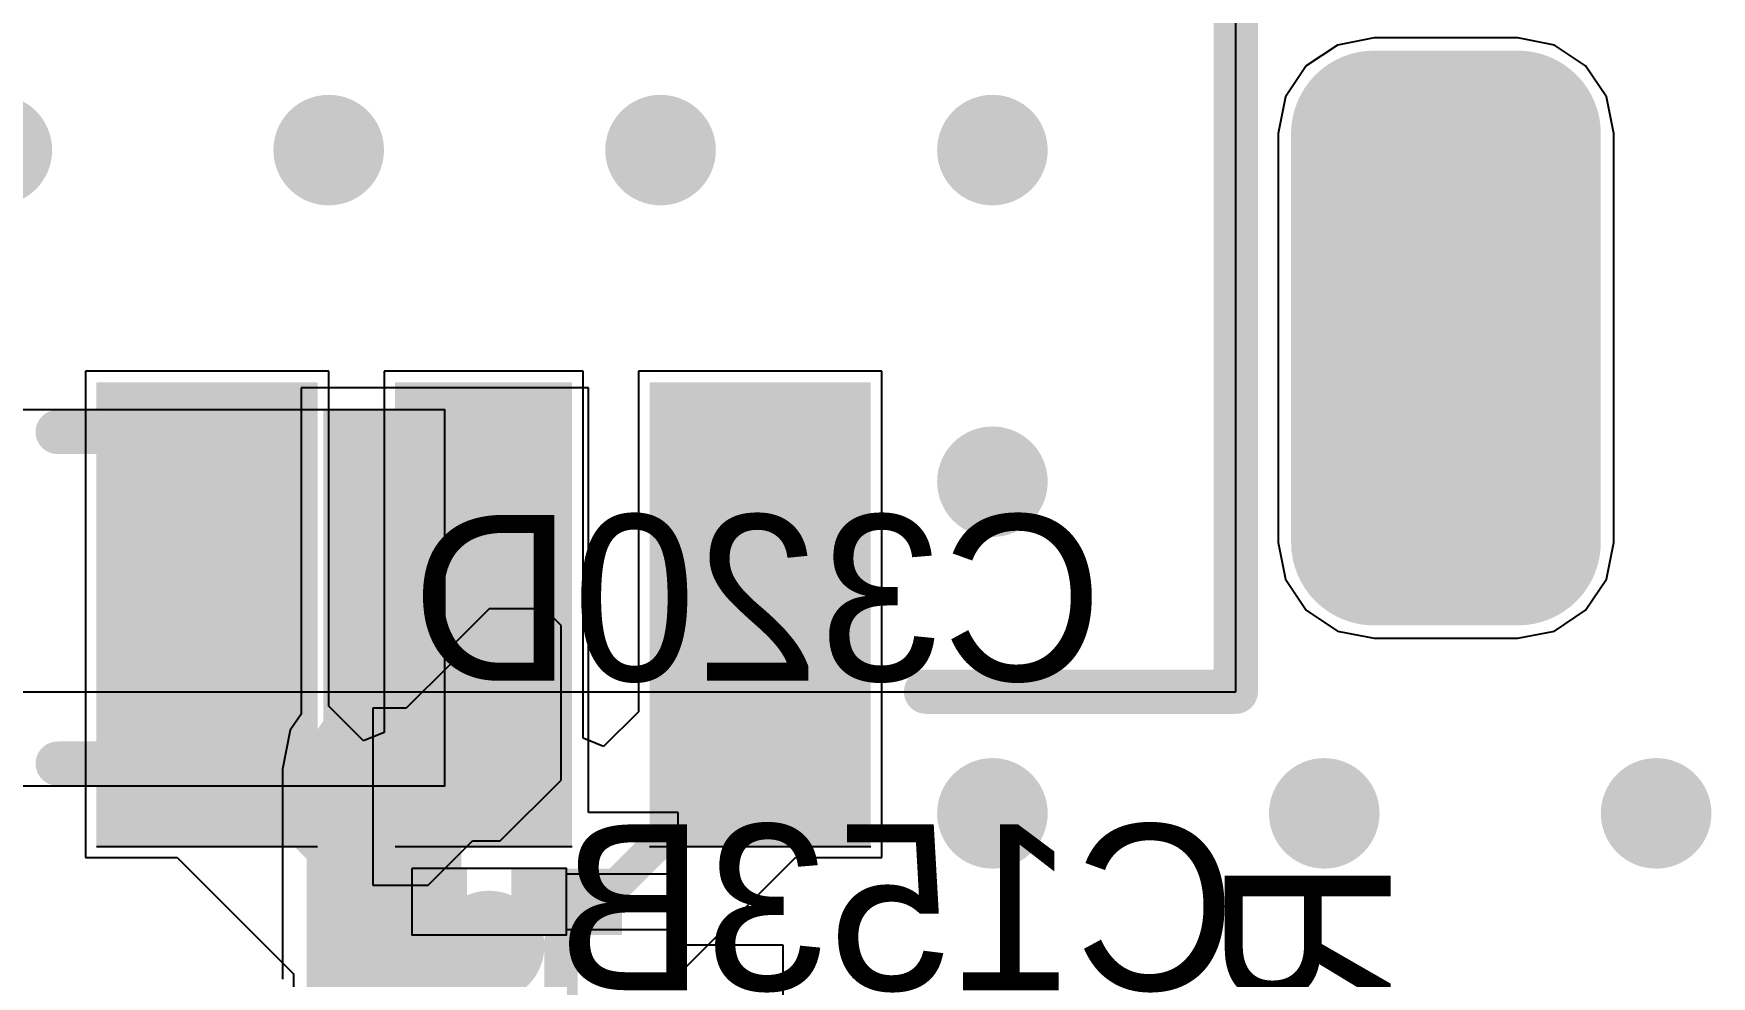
# Model space of a CAD drawing. Header units: millimetres. Extents: x 15 to 122, y 23 to 96.
# Drawn here: x 94.67 to 102.25, y 80.26 to 84.53 of the extents above; entities that cross this region are included whole.
import ezdxf

# ---------------------------------------------------------------- set-up
doc = ezdxf.new("R2010")
doc.units = ezdxf.units.MM
for name, color, linetype in [('Bottom Modules', 3, 'Continuous'), ('BottomLayer', 5, 'Continuous'), ('BottomOverlay', 54, 'Continuous'), ('BottomPaste', 16, 'Continuous'), ('TopLayer', 1, 'Continuous'), ('TopOverlay', 2, 'Continuous'), ('TopPaste', 8, 'Continuous'), ('TopSolder', 216, 'Continuous'), ('Upper Modules', 80, 'Continuous')]:
    doc.layers.add(name, color=color, linetype=linetype)
doc.styles.get("Standard").update_dxf_attribs({"font": 'ARExthalf2.shx', "width": 0.1})

msp = doc.modelspace()

# ---------------------------------------------------------------- linework, layer by layer
at = {"layer": 'Bottom Modules'}
for points in [[(93.82500157999999, 82.82499818), (93.82500157999999, 81.12500157999999), (96.52500125999998, 81.12500157999999), (96.52500125999998, 82.82499818)], [(96.37500155999999, 80.74999851999999), (96.37500155999999, 80.44999912), (97.0750027, 80.44999912), (97.0750027, 80.74999851999999)]]:
    msp.add_lwpolyline(points, close=True, dxfattribs=at)
at = {"layer": 'BottomLayer'}
for p, q in [((100.72500048, 84.50832729999999), (100.55917404, 84.47534286)), ((101.37500172, 84.50832729999999), (100.72500048, 84.50832729999999)), ((101.54082816, 84.47534286), (101.37500172, 84.50832729999999)), ((100.55917404, 84.47534286), (100.4185952, 84.38140858)), ((101.681407, 84.38140858), (101.54082816, 84.47534286)), ((100.4185952, 84.38140858), (100.32466092, 84.24082974)), ((101.77534128, 84.24082974), (101.681407, 84.38140858)), ((100.32466092, 84.24082974), (100.29167648, 84.07500329999999)), ((101.80832572, 84.07500329999999), (101.77534128, 84.24082974)), ((100.29167648, 84.07500329999999), (100.29167648, 82.22499938)), ((101.80832572, 82.22499938), (101.80832572, 84.07500329999999)), ((97.17499996, 82.92499798), (95.87500256, 82.92499798)), ((95.87500256, 82.92499798), (95.87500256, 81.4487576)), ((97.17499996, 81.02500432), (97.17499996, 82.92499798)), ((100.29167648, 82.22499938), (100.32466092, 82.05917294)), ((101.77534128, 82.05917294), (101.80832572, 82.22499938)), ((100.32466092, 82.05917294), (100.4185952, 81.91859409999999)), ((101.681407, 81.91859409999999), (101.77534128, 82.05917294)), ((96.72500086, 81.92499998), (96.55000247999999, 81.75000159999999)), ((96.97500036, 81.92499998), (96.72500086, 81.92499998)), ((97.05000147999999, 81.84999886), (96.97500036, 81.92499998)), ((100.4185952, 81.91859409999999), (100.55917404, 81.82465982)), ((101.54082816, 81.82465982), (101.681407, 81.91859409999999)), ((97.05000147999999, 81.15000026), (97.05000147999999, 81.84999886)), ((100.55917404, 81.82465982), (100.72500048, 81.79167538)), ((100.72500048, 81.79167538), (101.37500172, 81.79167538)), ((101.37500172, 81.79167538), (101.54082816, 81.82465982)), ((96.55000247999999, 81.75000159999999), (96.54999993999999, 81.75000159999999)), ((96.54999993999999, 81.75000159999999), (96.54999993999999, 81.67500048)), ((96.54999993999999, 81.67500048), (96.35000034, 81.47500088)), ((96.20000064, 81.47500088), (96.20000064, 80.67499993999999)), ((96.35000034, 81.47500088), (96.20000064, 81.47500088)), ((95.87500256, 81.4487576), (95.8261101, 81.37558528)), ((95.8261101, 81.37558528), (95.79118509999999, 81.20000524)), ((95.79118509999999, 81.20000524), (95.79118509999999, 80.59999882)), ((96.77500076, 80.87499953999999), (97.05000147999999, 81.15000026)), ((97.17500249999999, 81.02500432), (97.17499996, 81.02500432)), ((97.17500249999999, 81.00399852), (97.17500249999999, 81.02500432)), ((97.57900219999999, 81.00399852), (97.17500249999999, 81.00399852)), ((97.57900219999999, 80.72699881999999), (97.57900219999999, 81.00399852)), ((96.45000014, 80.67499993999999), (96.64999974, 80.87499953999999)), ((96.64999974, 80.87499953999999), (96.77500076, 80.87499953999999)), ((97.0750027, 80.47299882), (97.0750027, 80.72699881999999)), ((97.0750027, 80.72699881999999), (97.57900219999999, 80.72699881999999)), ((96.20000064, 80.67499993999999), (96.45000014, 80.67499993999999)), ((95.79118509999999, 80.59999882), (95.79118509999999, 80.24999697999999)), ((97.57900219999999, 80.47299882), (97.0750027, 80.47299882)), ((97.57900219999999, 80.40399717999999), (97.57900219999999, 80.47299882)), ((98.05400252, 80.40399717999999), (97.57900219999999, 80.40399717999999)), ((98.05400252, 79.82699808), (98.05400252, 80.40399717999999))]:
    msp.add_line(p, q, dxfattribs=at)
for points, const_width in [([(100.56250144, 84.07500329999999, 1), (100.88749952, 84.07500329999999, 1)], 0.32499808), ([(101.21250268, 84.07500329999999, 1), (101.53750076, 84.07500329999999, 1)], 0.32499808), ([(94.37497254, 83.99997424, 1), (94.62496949999999, 83.99997424, 1)], 0.2499995), ([(95.87497207999999, 83.99997424, 1), (96.12496904, 83.99997424, 1)], 0.2499995), ([(97.37497162, 83.99997424, 1), (97.62496858, 83.99997424, 1)], 0.2499995), ([(98.87497116, 83.99997424, 1), (99.12496811999999, 83.99997424, 1)], 0.2499995), ([(98.87497116, 82.4999747, 1), (99.12496811999999, 82.4999747, 1)], 0.2499995), ([(96.46250201999999, 82.5999999, 1), (96.58750049999999, 82.5999999, 1)], 0.12499848), ([(96.81250132, 82.5999999, 1), (96.9374998, 82.5999999, 1)], 0.12499848), ([(100.56250144, 82.22499938, 1), (100.88749952, 82.22499938, 1)], 0.32499808), ([(101.21250268, 82.22499938, 1), (101.53750076, 82.22499938, 1)], 0.32499808), ([(96.46250201999999, 82.14999825999999, 1), (96.58750049999999, 82.14999825999999, 1)], 0.12499848), ([(96.81250132, 82.14999825999999, 1), (96.9374998, 82.14999825999999, 1)], 0.12499848), ([(96.81250132, 81.69999915999999, 1), (96.9374998, 81.69999915999999, 1)], 0.12499848), ([(96.07499962, 81.20000524, 1), (96.42500145999999, 81.20000524, 1)], 0.3499993), ([(96.46250201999999, 81.25000005999999, 1), (96.58750049999999, 81.25000005999999, 1)], 0.12499848), ([(96.81250132, 81.25000005999999, 1), (96.9374998, 81.25000005999999, 1)], 0.12499848), ([(98.87497116, 80.99997515999999, 1), (99.12496811999999, 80.99997515999999, 1)], 0.2499995), ([(100.3749707, 80.99997515999999, 1), (100.62496766, 80.99997515999999, 1)], 0.2499995), ([(101.87497024, 80.99997515999999, 1), (102.1249672, 80.99997515999999, 1)], 0.2499995), ([(96.07499962, 80.59999882, 1), (96.42500145999999, 80.59999882, 1)], 0.3499993), ([(96.07499962, 80.59999882, 1), (96.42500145999999, 80.59999882, 1)], 0.3499993), ([(96.93750234, 80.60000136, 1), (97.06250082, 80.60000136, 1)], 0.12499848), ([(97.13750193999999, 80.60000136, 1), (97.26250042, 80.60000136, 1)], 0.12499848)]:
    msp.add_lwpolyline(points, format="xyb", close=True, dxfattribs=dict(at, const_width=const_width))
at = {"layer": 'BottomLayer', "const_width": 0.7000011399999999}
for points in [[(96.25000053999999, 80.59999882), (96.25000053999999, 81.20000524)], [(96.25000053999999, 79.69999808), (96.25000053999999, 80.59999882)]]:
    msp.add_lwpolyline(points, dxfattribs=at)
at = {"layer": 'BottomLayer'}
for points in [[(100.72500048, 81.9000013), (101.37500172, 81.9000013), (100.72500048, 84.40000137999999), (101.37500172, 84.40000137999999)], [(100.4000024, 82.22499938), (101.6999998, 82.22499938), (100.4000024, 84.07500329999999), (101.6999998, 84.07500329999999)], [(95.97500235999999, 82.82499818), (95.97500235999999, 81.12500157999999), (97.07500015999999, 82.82499818), (97.07500015999999, 81.12500157999999)], [(96.12500206, 80.74999851999999), (96.12500206, 80.44999912), (96.62500105999999, 80.74999851999999), (96.62500105999999, 80.44999912)], [(96.8250032, 80.74999851999999), (96.8250032, 80.44999912), (97.3250022, 80.74999851999999), (97.3250022, 80.44999912)]]:
    msp.add_solid(points, dxfattribs=at)
at = {"layer": 'BottomOverlay', "const_width": 0.1999996}
for points in [[(94.77500221999999, 82.72499838), (95.57500062, 82.72499838)], [(94.77500221999999, 81.22499884), (95.57500062, 81.22499884)]]:
    msp.add_lwpolyline(points, dxfattribs=at)
at = {"layer": 'BottomOverlay', "const_width": 0.0999998}
for points in [[(94.72500232, 82.72499838, 1), (94.82500212, 82.72499838, 1)], [(95.52500072, 82.72499838, 1), (95.62500052, 82.72499838, 1)], [(94.72500232, 81.22499884, 1), (94.82500212, 81.22499884, 1)], [(95.52500072, 81.22499884, 1), (95.62500052, 81.22499884, 1)]]:
    msp.add_lwpolyline(points, format="xyb", close=True, dxfattribs=at)
at = {"layer": 'BottomPaste'}
for points in [[(95.97500235999999, 82.82499818), (95.97500235999999, 81.12500157999999), (97.07500015999999, 82.82499818), (97.07500015999999, 81.12500157999999)], [(95.97500235999999, 82.82499818), (95.97500235999999, 81.12500157999999), (97.07500015999999, 82.82499818), (97.07500015999999, 81.12500157999999)], [(96.12500206, 80.74999851999999), (96.12500206, 80.44999912), (96.62500105999999, 80.74999851999999), (96.62500105999999, 80.44999912)], [(96.12500206, 80.74999851999999), (96.12500206, 80.44999912), (96.62500105999999, 80.74999851999999), (96.62500105999999, 80.44999912)], [(96.8250032, 80.74999851999999), (96.8250032, 80.44999912), (97.3250022, 80.74999851999999), (97.3250022, 80.44999912)], [(96.8250032, 80.74999851999999), (96.8250032, 80.44999912), (97.3250022, 80.74999851999999), (97.3250022, 80.44999912)]]:
    msp.add_solid(points, dxfattribs=at)
at = {"layer": 'TopLayer'}
for p, q in [((100.72500048, 84.50832729999999), (100.55917404, 84.47534286)), ((101.37500172, 84.50832729999999), (100.72500048, 84.50832729999999)), ((101.54082816, 84.47534286), (101.37500172, 84.50832729999999)), ((100.55917404, 84.47534286), (100.4185952, 84.38140858)), ((101.681407, 84.38140858), (101.54082816, 84.47534286)), ((100.4185952, 84.38140858), (100.32466092, 84.24082974)), ((101.77534128, 84.24082974), (101.681407, 84.38140858)), ((100.32466092, 84.24082974), (100.29167648, 84.07500329999999)), ((101.80832572, 84.07500329999999), (101.77534128, 84.24082974)), ((100.29167648, 84.07500329999999), (100.29167648, 82.22499938)), ((101.80832572, 82.22499938), (101.80832572, 84.07500329999999)), ((96.00000104, 83.00000164), (94.90000323999999, 83.00000164)), ((94.90000323999999, 83.00000164), (94.90000323999999, 80.80000095999999)), ((96.00000104, 81.48491195999999), (96.00000104, 83.00000164)), ((97.15000128, 83.00000164), (96.25000308, 83.00000164)), ((96.25000308, 83.00000164), (96.25000308, 81.36556752)), ((97.15000128, 81.34056883999999), (97.15000128, 83.00000164)), ((98.50000112, 83.00000164), (97.40000332, 83.00000164)), ((97.40000332, 83.00000164), (97.40000332, 81.45991328)), ((98.50000112, 80.80000095999999), (98.50000112, 83.00000164)), ((100.29167648, 82.22499938), (100.32466092, 82.05917294)), ((101.77534128, 82.05917294), (101.80832572, 82.22499938)), ((100.32466092, 82.05917294), (100.4185952, 81.91859409999999)), ((101.681407, 81.91859409999999), (101.77534128, 82.05917294)), ((100.4185952, 81.91859409999999), (100.55917404, 81.82465982)), ((101.54082816, 81.82465982), (101.681407, 81.91859409999999)), ((100.55917404, 81.82465982), (100.72500048, 81.79167538)), ((100.72500048, 81.79167538), (101.37500172, 81.79167538)), ((101.37500172, 81.79167538), (101.54082816, 81.82465982)), ((96.15761312, 81.32729734), (96.00000104, 81.48491195999999)), ((97.40000332, 81.45991328), (97.24239123999999, 81.3023012)), ((96.25000308, 81.36556752), (96.15761312, 81.32729734)), ((97.24239123999999, 81.3023012), (97.15000128, 81.34056883999999)), ((94.90000323999999, 80.80000095999999), (95.31509004, 80.80000095999999)), ((95.31509004, 80.80000095999999), (95.84069731999999, 80.27439622)), ((97.53430582, 80.22439378), (98.10991299999999, 80.80000095999999)), ((98.10991299999999, 80.80000095999999), (98.50000112, 80.80000095999999)), ((95.84069731999999, 80.27439622), (95.84069731999999, 80.07500114))]:
    msp.add_line(p, q, dxfattribs=at)
for points, const_width in [([(100.56250144, 84.07500329999999, 1), (100.88749952, 84.07500329999999, 1)], 0.32499808), ([(101.21250268, 84.07500329999999, 1), (101.53750076, 84.07500329999999, 1)], 0.32499808), ([(94.37497254, 83.99997424, 1), (94.62496949999999, 83.99997424, 1)], 0.2499995), ([(95.87497207999999, 83.99997424, 1), (96.12496904, 83.99997424, 1)], 0.2499995), ([(97.37497162, 83.99997424, 1), (97.62496858, 83.99997424, 1)], 0.2499995), ([(98.87497116, 83.99997424, 1), (99.12496811999999, 83.99997424, 1)], 0.2499995), ([(98.87497116, 82.4999747, 1), (99.12496811999999, 82.4999747, 1)], 0.2499995), ([(96.46249947999999, 82.5999999, 1), (96.58749796, 82.5999999, 1)], 0.12499848), ([(96.81250132, 82.5999999, 1), (96.9374998, 82.5999999, 1)], 0.12499848), ([(100.56250144, 82.22499938, 1), (100.88749952, 82.22499938, 1)], 0.32499808), ([(101.21250268, 82.22499938, 1), (101.53750076, 82.22499938, 1)], 0.32499808), ([(96.46249947999999, 82.1500008, 1), (96.58749796, 82.1500008, 1)], 0.12499848), ([(96.81250132, 82.1500008, 1), (96.9374998, 82.1500008, 1)], 0.12499848), ([(95.41250158, 81.9000013, 1), (95.4875027, 81.9000013, 1)], 0.07499858), ([(97.91250165999999, 81.9000013, 1), (97.98750278, 81.9000013, 1)], 0.07499858), ([(96.46250201999999, 81.69999915999999, 1), (96.58750049999999, 81.69999915999999, 1)], 0.12499848), ([(96.81250132, 81.69999915999999, 1), (96.9374998, 81.69999915999999, 1)], 0.12499848), ([(95.41250158, 81.34999986, 1), (95.4875027, 81.34999986, 1)], 0.07499858), ([(95.41250158, 81.34999986, 1), (95.4875027, 81.34999986, 1)], 0.07499858), ([(97.91250165999999, 81.32500118, 1), (97.98750278, 81.32500118, 1)], 0.07499858), ([(97.91250165999999, 81.32500118, 1), (97.98750278, 81.32500118, 1)], 0.07499858), ([(96.46250201999999, 81.25000005999999, 1), (96.58750049999999, 81.25000005999999, 1)], 0.12499848), ([(96.81250132, 81.25000005999999, 1), (96.9374998, 81.25000005999999, 1)], 0.12499848), ([(98.87497116, 80.99997515999999, 1), (99.12496811999999, 80.99997515999999, 1)], 0.2499995), ([(100.3749707, 80.99997515999999, 1), (100.62496766, 80.99997515999999, 1)], 0.2499995), ([(101.87497024, 80.99997515999999, 1), (102.1249672, 80.99997515999999, 1)], 0.2499995), ([(96.2875011, 80.47500034, 1), (96.36250222, 80.47500034, 1)], 0.07499858), ([(96.2875011, 80.47500034, 1), (96.36250222, 80.47500034, 1)], 0.07499858), ([(97.01250092, 80.42500043999999, 1), (97.08750203999999, 80.42500043999999, 1)], 0.07499858), ([(97.01250092, 80.42500043999999, 1), (97.08750203999999, 80.42500043999999, 1)], 0.07499858)]:
    msp.add_lwpolyline(points, format="xyb", close=True, dxfattribs=dict(at, const_width=const_width))
at = {"layer": 'TopLayer', "const_width": 0.1499997}
for points in [[(95.45000214, 81.34999986), (95.45000214, 81.9000013)], [(97.95000221999999, 81.32500118), (97.95000221999999, 81.9000013)], [(95.45000214, 81.34999986), (96.32500166, 80.47500034)], [(97.05000147999999, 80.42500043999999), (97.95000221999999, 81.32500118)], [(96.32500166, 80.07500114), (96.32500166, 80.47500034)], [(97.05000147999999, 80.04999991999999), (97.05000147999999, 80.42500043999999)]]:
    msp.add_lwpolyline(points, dxfattribs=at)
at = {"layer": 'TopLayer'}
for points in [[(100.72500048, 81.9000013), (101.37500172, 81.9000013), (100.72500048, 84.40000137999999), (101.37500172, 84.40000137999999)], [(100.4000024, 82.22499938), (101.6999998, 82.22499938), (100.4000024, 84.07500329999999), (101.6999998, 84.07500329999999)], [(95.00000304, 80.90000076), (95.90000124, 80.90000076), (95.00000304, 82.90000184), (95.90000124, 82.90000184)], [(96.35000287999999, 80.90000076), (97.05000147999999, 80.90000076), (96.35000287999999, 82.90000184), (97.05000147999999, 82.90000184)], [(97.50000311999999, 80.90000076), (98.40000132, 80.90000076), (97.50000311999999, 82.90000184), (98.40000132, 82.90000184)]]:
    msp.add_solid(points, dxfattribs=at)
at = {"layer": 'TopOverlay', "const_width": 0.1999996}
for points in [[(100.10000046, 81.55000199999999), (100.10000046, 92.13000115999999)], [(98.70000071999999, 81.55000199999999), (100.10000046, 81.55000199999999)]]:
    msp.add_lwpolyline(points, dxfattribs=at)
at = {"layer": 'TopOverlay'}
for points, const_width in [([(98.65000081999999, 81.55000199999999, 1), (98.75000062, 81.55000199999999, 1)], 0.0999998), ([(100.05000056, 81.55000199999999, 1), (100.15000036, 81.55000199999999, 1)], 0.0999998), ([(100.05000056, 81.55000199999999, 1), (100.15000036, 81.55000199999999, 1)], 0.0999998), ([(96.85000441999999, 80.40000176, 1), (96.60000237999999, 80.40000176, 1)], 0.2499995), ([(96.53750314, 80.40000176, 1), (96.66250162, 80.40000176, 1)], 0.12499848), ([(96.78750518, 80.40000176, 1), (96.91250366, 80.40000176, 1)], 0.12499848)]:
    msp.add_lwpolyline(points, format="xyb", close=True, dxfattribs=dict(at, const_width=const_width))
at = {"layer": 'TopPaste'}
for points in [[(95.00000304, 80.90000076), (95.90000124, 80.90000076), (95.00000304, 82.90000184), (95.90000124, 82.90000184)], [(95.00000304, 80.90000076), (95.90000124, 80.90000076), (95.00000304, 82.90000184), (95.90000124, 82.90000184)], [(96.35000287999999, 80.90000076), (97.05000147999999, 80.90000076), (96.35000287999999, 82.90000184), (97.05000147999999, 82.90000184)], [(96.35000287999999, 80.90000076), (97.05000147999999, 80.90000076), (96.35000287999999, 82.90000184), (97.05000147999999, 82.90000184)], [(97.50000311999999, 80.90000076), (98.40000132, 80.90000076), (97.50000311999999, 82.90000184), (98.40000132, 82.90000184)], [(97.50000311999999, 80.90000076), (98.40000132, 80.90000076), (97.50000311999999, 82.90000184), (98.40000132, 82.90000184)]]:
    msp.add_solid(points, dxfattribs=at)
at = {"layer": 'TopSolder'}
for points, const_width in [([(100.53750276, 84.07500329999999, 1), (100.9124982, 84.07500329999999, 1)], 0.37499798), ([(100.53750276, 84.07500329999999, 1), (100.9124982, 84.07500329999999, 1)], 0.37499798), ([(101.187504, 84.07500329999999, 1), (101.56249944, 84.07500329999999, 1)], 0.37499798), ([(101.187504, 84.07500329999999, 1), (101.56249944, 84.07500329999999, 1)], 0.37499798), ([(96.43749826, 82.5999999, 1), (96.61249918, 82.5999999, 1)], 0.17499838), ([(96.43749826, 82.5999999, 1), (96.61249918, 82.5999999, 1)], 0.17499838), ([(96.78750009999999, 82.5999999, 1), (96.96250101999999, 82.5999999, 1)], 0.17499838), ([(96.78750009999999, 82.5999999, 1), (96.96250101999999, 82.5999999, 1)], 0.17499838), ([(100.53750276, 82.22499938, 1), (100.9124982, 82.22499938, 1)], 0.37499798), ([(100.53750276, 82.22499938, 1), (100.9124982, 82.22499938, 1)], 0.37499798), ([(101.187504, 82.22499938, 1), (101.56249944, 82.22499938, 1)], 0.37499798), ([(101.187504, 82.22499938, 1), (101.56249944, 82.22499938, 1)], 0.37499798), ([(96.43749826, 82.1500008, 1), (96.61249918, 82.1500008, 1)], 0.17499838), ([(96.43749826, 82.1500008, 1), (96.61249918, 82.1500008, 1)], 0.17499838), ([(96.78750009999999, 82.1500008, 1), (96.96250101999999, 82.1500008, 1)], 0.17499838), ([(96.78750009999999, 82.1500008, 1), (96.96250101999999, 82.1500008, 1)], 0.17499838), ([(96.4375008, 81.69999915999999, 1), (96.61250172, 81.69999915999999, 1)], 0.17499838), ([(96.4375008, 81.69999915999999, 1), (96.61250172, 81.69999915999999, 1)], 0.17499838), ([(96.78750009999999, 81.69999915999999, 1), (96.96250101999999, 81.69999915999999, 1)], 0.17499838), ([(96.78750009999999, 81.69999915999999, 1), (96.96250101999999, 81.69999915999999, 1)], 0.17499838), ([(96.4375008, 81.25000005999999, 1), (96.61250172, 81.25000005999999, 1)], 0.17499838), ([(96.4375008, 81.25000005999999, 1), (96.61250172, 81.25000005999999, 1)], 0.17499838), ([(96.78750009999999, 81.25000005999999, 1), (96.96250101999999, 81.25000005999999, 1)], 0.17499838), ([(96.78750009999999, 81.25000005999999, 1), (96.96250101999999, 81.25000005999999, 1)], 0.17499838)]:
    msp.add_lwpolyline(points, format="xyb", close=True, dxfattribs=dict(at, const_width=const_width))
for points in [[(100.72500048, 81.8500014), (101.37500172, 81.8500014), (100.72500048, 84.45000128), (101.37500172, 84.45000128)], [(100.72500048, 81.8500014), (101.37500172, 81.8500014), (100.72500048, 84.45000128), (101.37500172, 84.45000128)], [(100.3500025, 82.22499938), (101.7499997, 82.22499938), (100.3500025, 84.07500329999999), (101.7499997, 84.07500329999999)], [(100.3500025, 82.22499938), (101.7499997, 82.22499938), (100.3500025, 84.07500329999999), (101.7499997, 84.07500329999999)], [(94.95000313999999, 80.85000086), (95.95000114, 80.85000086), (94.95000313999999, 82.95000173999999), (95.95000114, 82.95000173999999)], [(94.95000313999999, 80.85000086), (95.95000114, 80.85000086), (94.95000313999999, 82.95000173999999), (95.95000114, 82.95000173999999)], [(96.30000297999999, 80.85000086), (97.10000138, 80.85000086), (96.30000297999999, 82.95000173999999), (97.10000138, 82.95000173999999)], [(96.30000297999999, 80.85000086), (97.10000138, 80.85000086), (96.30000297999999, 82.95000173999999), (97.10000138, 82.95000173999999)], [(97.45000322, 80.85000086), (98.45000121999999, 80.85000086), (97.45000322, 82.95000173999999), (98.45000121999999, 82.95000173999999)], [(97.45000322, 80.85000086), (98.45000121999999, 80.85000086), (97.45000322, 82.95000173999999), (98.45000121999999, 82.95000173999999)]]:
    msp.add_solid(points, dxfattribs=at)
at = {"layer": 'Upper Modules'}
for p, q in [((94.95000313999999, 80.85000086), (95.95000114, 80.85000086)), ((96.30000297999999, 80.85000086), (97.10000138, 80.85000086)), ((97.45000322, 80.85000086), (98.45000121999999, 80.85000086))]:
    msp.add_line(p, q, dxfattribs=at)
msp.add_lwpolyline([(100.10000046, 81.55000199999999), (100.10000046, 94.9500006), (86.30000265999999, 94.9500006), (86.30000265999999, 81.55000199999999)], close=True, dxfattribs=at)

# ---------------------------------------------------------------- texts
at = {"layer": 'BottomOverlay', "text_generation_flag": 2}
for s, rotation, p in [('C320D', 360, (99.50000166, 81.59999936)), ('C153B', 360, (100.10000046, 80.19999962)), ('R99D', 90, (100.8000016, 80.80000095999999))]:
    msp.add_text(s, height=0.75000104, rotation=rotation, dxfattribs=at).set_placement(p)

doc.saveas('drawing.dxf')
